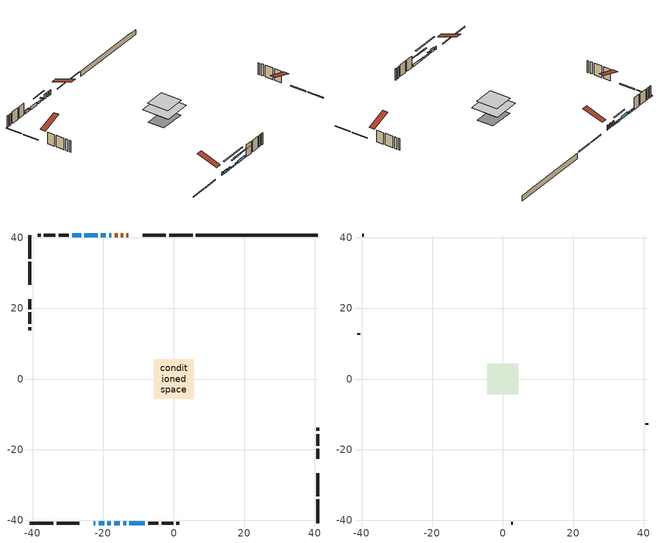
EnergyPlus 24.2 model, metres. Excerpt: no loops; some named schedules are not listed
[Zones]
conditioned space
 floor outside (Floor1 construction): -2.59,-2.59 -2.59,2.59 2.59,2.59 2.59,-2.59 z0.91
 floor adiabatic (AdiabaticFloorConstruction): -5.63,-5.63 -5.63,5.63 5.63,5.63 5.63,-5.63 z3.35
 floor foundation (Slab1 construction): -5.23,-3.4 -5.23,3.4 5.23,3.4 5.23,-3.4 z-1.34
 wall outside (RimJoist1 construction): 5.34,40.81 -1.33,40.81 / -40.81,-40.81 -34.14,-40.81 / -40.81,40.81 -40.81,34.14 / 40.81,-40.81 40.81,-34.14 z0.91:1.21
 wall outside (RimJoist2 construction): -2.26,40.81 -8.74,40.81 / -33.21,-40.81 -26.74,-40.81 / -40.81,33.21 -40.81,26.74 / 40.81,-33.21 40.81,-26.74 z0.91:1.21
 wall outside (AdiabaticWallConstruction 1): -12.83,40.81 -13.45,40.81 / -14.37,40.81 -14.98,40.81 / -15.9,40.81 -16.76,40.81 z0.91:2.94
 wall outside (AdiabaticWallConstruction): -22.65,-40.81 -22.24,-40.81 / -21.61,40.81 -25.35,40.81 z0.91:2.13; -21.32,-40.81 -19.71,-40.81 z0.91:1.88; -18.79,-40.81 -17.84,-40.81 / -26.28,40.81 -28.82,40.81 z0.91:1.67; -16.92,-40.81 -15.29,-40.81 z0.91:1.42; -17.69,40.81 -18.3,40.81 z0.91:1.77; -19.23,40.81 -20.68,40.81 / -14.36,-40.81 -13.52,-40.81 z0.91:1.75; -12.59,-40.81 -8.17,-40.81 z0.91:1.93
 wall outside (Wall1 construction): -29.75,40.81 -32.61,40.81 / -7.25,-40.81 -4.39,-40.81 / -40.81,22.65 -40.81,19.79 / 40.81,-22.65 40.81,-19.79 z0.91:5.79
 wall outside (Wall2 construction): -33.54,40.81 -36.8,40.81 / -3.46,-40.81 -0.2,-40.81 / -40.81,18.86 -40.81,15.6 / 40.81,-18.86 40.81,-15.6 z0.91:5.79
 wall outside (Wall3 construction): -37.73,40.81 -38.53,40.81 / 0.73,-40.81 1.53,-40.81 / -40.81,14.67 -40.81,13.87 / 40.81,-14.67 40.81,-13.87 z0.91:5.79
 wall foundation (FoundationWall1 construction): 6.26,40.81,-1.34 6.26,40.81,0.91 37.35,40.81,0.91 37.35,40.81,0.67 40.81,40.81,0.67 40.81,40.81,-1.34
 window (WindowConstruction 7): -22.65,-40.81 -22.24,-40.81 z0.91:2.13
 window (WindowConstruction 5): -21.31,-40.81 -19.71,-40.81 z0.91:1.88
 window (WindowConstruction 6): -18.79,-40.81 -17.85,-40.81 z0.91:1.67
 window (WindowConstruction 9): -16.92,-40.81 -15.29,-40.81 z0.91:1.42
 window (WindowConstruction 8): -17.69,40.81 -18.3,40.81 z0.91:1.77
 window (WindowConstruction): -19.23,40.81 -20.68,40.81 z0.91:1.75
 window (WindowConstruction 1): -21.61,40.81 -25.35,40.81 z0.91:2.13
 window (WindowConstruction 2): -14.36,-40.81 -13.52,-40.81 z0.91:1.75
 window (WindowConstruction 3): -12.59,-40.81 -8.17,-40.81 z0.91:1.92
 window (WindowConstruction 4): -26.28,40.81 -28.82,40.81 z0.91:1.67
 door (Door): -12.83,40.81 -13.45,40.81 z0.91:2.94
 door (Door 1): -14.37,40.81 -14.97,40.81 z0.91:2.94
 door (Door 2): -15.9,40.81 -16.76,40.81 z0.91:2.94
 ceiling adiabatic (AdiabaticFloorConstruction): 5.63,-5.63 5.63,5.63 -5.63,5.63 -5.63,-5.63 z3.35
attic - vented
 floor to conditioned space (Floor2 construction Reversed): -4.35,-4.35 -4.35,4.35 4.35,4.35 4.35,-4.35 z5.79
 wall outside (Wall4 construction): -39.45,40.81 -39.88,40.81 / 2.46,-40.81 2.88,-40.81 / -40.81,12.94 -40.81,12.52 / 40.81,-12.94 40.81,-12.52 z0.91:5.79
 roof outside (Roof1 construction): -11.9,40.81,5.79 -11.9,32.34,8.61 -9.67,32.34,8.61 -9.67,40.81,5.79; -23.57,-40.81,5.79 -23.57,-32.34,8.61 -25.81,-32.34,8.61 -25.81,-40.81,5.79; -40.81,23.57,5.79 -32.34,23.57,8.61 -32.34,25.81,8.61 -40.81,25.81,5.79; 40.81,-23.57,5.79 32.34,-23.57,8.61 32.34,-25.81,8.61 40.81,-25.81,5.79
shading: -19.51,-40.81 -21.52,-40.81 -21.52,-41.22 -19.51,-41.22 z2.08; -17.65,-40.81 -18.99,-40.81 -18.99,-41.22 -17.65,-41.22 z1.87; -10.28,-40.81 -21.93,-40.81 -21.93,-41.22 -10.28,-41.22 z6.43; -18.38,40.81 -17.61,40.81 -17.61,41.72 -18.38,41.72 z1.85; -23.23,40.81 -16.68,40.81 -16.68,41.22 -23.23,41.22 z4.3; -10.97,-40.81 -16.91,-40.81 -16.91,-41.22 -10.97,-41.22 z4.3; -5.62,-40.81 -15.14,-40.81 -15.14,-41.22 -5.62,-41.22 z4.48; -29.02,40.81 -26.08,40.81 -26.08,41.22 -29.02,41.22 z1.87
[Building]
Building 1: Terrain=Suburbs
[Site:Location]
Erieau AUT_ON: Latitude {deg}=42.25; Longitude {deg}=-81.9; Time Zone {hr}=-5; Elevation {m}=178; Keep Site Location Information=Yes
[Site:GroundTemperature:Shallow]
5.2292, 3.30147, 3.1471, 4.0619, 7.73432, 11.3896, 14.5586, 16.5661, 16.7366, 15.1039, 12.0157, 8.47254
[Site:WaterMainsTemperature]
Calculation Method=Schedule; Temperature Schedule=mains temperature schedule
[Material] Roughness=Rough; Thermal Absorptance=0.9
Name | Thickness {m} | Conductivity {W/m-K} | Density {kg/m3} | Specific Heat {J/kg-K} | Solar Absorptance | Visible Absorptance
asphalt or fiberglass shingles | 0.00635 | 0.162714 | 1121.4 | 1465.45 | 0.4 | 0.4
ceiling loosefill ins | 0.0846667 | 0.0480833 | 16.02 | 1046.75 | 0.7 | 0.7
ceiling stud and cavity | 0.1397 | 0.672331 | 65.682 | 1177.47 | 0.7 | 0.7
concrete 4.0 in. | 0.1016 | 1.803125 | 2242.8 | 837.4 | 0.7 | 0.7
concrete 8.0 in. | 0.2032 | 1.803125 | 2242.8 | 837.4 | 0.7 | 0.7
door material | 0.04445 | 0.053851 | 512.64 | 1214.23 | 0.7 | 0.7
door material 1 | 0.04445 | 0.188738 | 512.64 | 1214.23 | 0.7 | 0.7
floor covering | 0.0127 | 0.0433444 | 54.468 | 1339.84 | 0.6 | 0.6
floor rigid ins; wall rigid ins | 0.512978 | 0.029427 | 32.04 | 1214.23 | 0.7 | 0.7
floor stud and cavity | 0.1397 | 0.081023 | 92.3553 | 1139.71 | 0.7 | 0.7
floor stud and cavity 1 | 0.1397 | 1.75129 | 37.0049 | 1207.88 | 0.7 | 0.7
furniture material conditioned space 1 | 0.1524 | 0.115458 | 640.8 | 1214.23 | 0.6 | 0.6
gypsum board | 0.0127 | 0.160291 | 801 | 837.4 | 0.6 | 0.6
osb sheathing 0.5 in. | 0.0127 | 0.115458 | 512.64 | 1214.23 | 0.7 | 0.7
osb sheathing 0.75 in. | 0.01905 | 0.115458 | 512.64 | 1214.23 | 0.7 | 0.7
osb sheathing 2.0 in. | 0.0508 | 0.115458 | 512.64 | 1214.23 | 0.7 | 0.7
rim joist stud and cavity | 0.0508 | 0.0451784 | 125.044 | 1163.47 | 0.6 | 0.6
rim joist stud and cavity 1 | 0.0508 | 0.107068 | 50.32683 | 1063.81 | 0.6 | 0.6
wall stud and cavity | 0.1397 | 0.0824723 | 139.0536 | 1170.24 | 0.7 | 0.7
wall stud and cavity 1 | 0.1397 | 0.0945631 | 139.0536 | 1170.24 | 0.7 | 0.7
wall stud and cavity 2 | 0.1397 | 0.123388 | 139.0536 | 1170.24 | 0.7 | 0.7
wall stud and cavity 3 | 0.0889 | 6.9971 | 50.32683 | 1063.81 | 0.6 | 0.6
wall stud and cavity 4 | 0.0889 | 0.380278 | 52.3479 | 1209.89 | 0.7 | 0.7
wall stud and cavity 5 | 0.0889 | 0.391764 | 83.0341 | 1211.67 | 0.7 | 0.7
wood siding | 0.0254 | 0.102417 | 544.68 | 1172.36 | 0.4 | 0.4
wood siding 1 | 0.00254 | 0.102417 | 544.68 | 1172.36 | 0.4 | 0.4
wood siding 2; wood siding 3; wood siding 4 | 0.0254 | 0.102417 | 544.68 | 1172.36 | 0.7 | 0.7
[WindowMaterial:SimpleGlazingSystem]
Name | U-Factor {W/m2-K} | Solar Heat Gain Coefficient
WindowMaterial | 3.79347 | 0.69
WindowMaterial 1 | 3.296079 | 0.7
WindowMaterial 2 | 4.037058 | 0.67
WindowMaterial 3 | 3.568623 | 0.7
WindowMaterial 4 | 3.90022 | 0.68
WindowMaterial 5 | 3.68162 | 0.7
WindowMaterial 6 | 2.95994 | 0.63
WindowMaterial 7 | 5.31574 | 0.68
WindowMaterial 8 | 5.34981 | 0.68
WindowMaterial 9 | 6.816439 | 0.72
[Construction]
AdiabaticFloorConstruction: floor stud and cavity 1, floor rigid ins, osb sheathing 0.75 in., floor covering
AdiabaticWallConstruction: wood siding 3, wall rigid ins, wall stud and cavity 4, gypsum board
AdiabaticWallConstruction 1: wood siding 4, wall rigid ins, wall stud and cavity 4, gypsum board
Door; Door 2: door material
Door 1: door material 1
Floor1 construction: floor stud and cavity, osb sheathing 0.75 in., floor covering
Floor2 construction Reversed: gypsum board, ceiling stud and cavity, ceiling loosefill ins
FoundationWall1 construction: concrete 8.0 in.
furniture construction conditioned space 1: furniture material conditioned space 1
PartitionWallConstruction: gypsum board, wall stud and cavity 5, gypsum board
RimJoist1 construction: wood siding 2, osb sheathing 2.0 in., rim joist stud and cavity
RimJoist2 construction: wood siding 2, rim joist stud and cavity 1
Roof1 construction: asphalt or fiberglass shingles
Slab1 construction: concrete 4.0 in.
Wall1 construction: wood siding, osb sheathing 0.5 in., wall stud and cavity, gypsum board
Wall2 construction: wood siding, osb sheathing 0.5 in., wall stud and cavity 1, gypsum board
Wall3 construction: wood siding, osb sheathing 0.5 in., wall stud and cavity 2, gypsum board
Wall4 construction: wood siding 1, wall stud and cavity 3
WindowConstruction: WindowMaterial
WindowConstruction 1: WindowMaterial 1
WindowConstruction 2: WindowMaterial 2
WindowConstruction 3: WindowMaterial 3
WindowConstruction 4: WindowMaterial 4
WindowConstruction 5: WindowMaterial 5
WindowConstruction 6: WindowMaterial 6
WindowConstruction 7: WindowMaterial 7
WindowConstruction 8: WindowMaterial 8
WindowConstruction 9: WindowMaterial 9
[Zone] Multiplier=1; Part of Total Floor Area=Yes
Name | Volume {m3}
attic - vented | 34.7062
conditioned space | 500.4
[Space]
Name | Zone | Volume {m3}
attic - vented 1 | attic - vented | 34.7062
conditioned space 1 | conditioned space | 500.4
[ZoneInfiltration:EffectiveLeakageArea]
infil attic - vented 1: Zone or Space=attic - vented 1; Schedule=Always On Discrete; Effective Air Leakage Area {cm2}=3633.12; Stack Coefficient=0.000535542; Wind Coefficient=1.56357e-05
[ZoneMixing]
whole house fan mix: Zone or Space=attic - vented; Schedule=Always On Continuous; Design Flow Rate Calculation Method=Flow/Zone; Design Flow Rate {m3/s}=0; Source Zone or Space=conditioned space
[SurfaceProperty:ExposedFoundationPerimeter]
Slab1: Exposed Perimeter Calculation Method=TotalExposedPerimeter; Total Exposed Perimeter {m}=34.545
[InternalMass] Zone or ZoneList=conditioned space; Space or SpaceList=conditioned space 1
Name | Construction | Surface Area {m2}
furniture mass conditioned space 1 | furniture construction conditioned space 1 | 89.9198
partition wall mass | PartitionWallConstruction | 224.799
[Lights]
interior lighting: Zone or ZoneList or Space or SpaceList=conditioned space 1; Schedule=interior lighting schedule; Design Level Calculation Method=LightingLevel; Lighting Level {W}=343.2; Return Air Fraction=0; Fraction Radiant=0.6; Fraction Visible=0.2; Fraction Replaceable=1
[People]
occupants: Zone or ZoneList or Space or SpaceList=conditioned space 1; Number of People Schedule=occupants schedule; Number of People Calculation Method=People; Number of People=3; Fraction Radiant=0.314171; Sensible Heat Fraction=0.56303; Activity Level Schedule=occupants activity schedule; Carbon Dioxide Generation Rate {m3/s-W}=0; Enable ASHRAE 55 Comfort Warnings=No; Mean Radiant Temperature Calculation Type=EnclosureAveraged
[ElectricEquipment] Zone or ZoneList or Space or SpaceList=conditioned space 1; Design Level Calculation Method=EquipmentLevel
Name | Schedule | Design Level {W} | Fraction Latent | Fraction Radiant | Fraction Lost
clothes dryer | clothes dryer schedule | 140.772 | 0.015 | 0.081 | 0.85
clothes washer | clothes washer schedule | 32.1985 | 0.03 | 0.162 | 0.7
cooking range | cooking range schedule | 215.147 | 0.08 | 0.432 | 0.2
dishwasher | dishwasher schedule | 66.8632 | 0.3 | 0.18 | 0.4
fridge | fridge schedule | 72.9452 | 0 | 0.6 | 0
mech vent bath fan 0 | mech vent bath fan 0 schedule | 43 | 0 | 0 | 1
mech vent bath fan 1 | mech vent bath fan 1 schedule | 43 | 0 | 0 | 1
mech vent house fan | mech vent house fan schedule | 0 | 0 | 0 | 1
mech vent house fan cfis | mech vent house fan cfis schedule | 0 | 0 | 0 | 0
mech vent range fan 0 | mech vent range fan 0 schedule | 43 | 0 | 0 | 1
misc plug loads | misc plug loads schedule | 494.7 | 0.045 | 0.513 | 0.1
whole house fan | Always On Discrete | 0 | 0 | 0 | 1
[OtherEquipment] Zone or ZoneList or Space or SpaceList=conditioned space 1; Design Level Calculation Method=EquipmentLevel
Name | Fuel Type | Schedule | Design Level {W} | Fraction Latent | Fraction Radiant | Fraction Lost
clothes dryer 1 | Electricity | clothes dryer schedule | 0 | 0.015 | 0.081 | 0.85
cooking range 1 | Electricity | cooking range schedule | 0 | 0.08 | 0.432 | 0.2
general water use latent | None | general water use schedule | 62.594 | 1 | 0 | 0
general water use sensible | None | general water use schedule | -61.6891 | 0 | 0.6 | 0
mech vent house fan latent load | None | Always On Discrete | 0 | 1 | 0 | 0
mech vent house fan sensible load | None | Always On Discrete | 0 | 0 | 0 | 0
water heater energy adjustment1 | NaturalGas | Always On Discrete | 0.01 | 0 | 0 | 1
[ZoneInfiltration:DesignFlowRate] Zone or ZoneList or Space or SpaceList=conditioned space 1; Schedule=Always On Discrete; Design Flow Rate Calculation Method=Flow/Zone; Design Flow Rate {m3/s}=0
infil flow; natural vent flow; whole house fan flow
[Foundation:Kiva]
Foundation Kiva 1: Initial Indoor Air Temperature {C}=18; Wall Height Above Grade {m}=0.910011; Wall Depth Below Slab {m}=0.2032
[Foundation:Kiva:Settings]
Soil Conductivity {W/m-K}=0.849921; Soil Density {kg/m3}=1842.3; Soil Specific Heat {J/kg-K}=418.7; Ground Solar Absorptivity=0.9; Ground Thermal Absorptivity=0.9; Ground Surface Roughness {m}=0.03; Far-Field Width {m}=40; Deep-Ground Boundary Condition=ZeroFlux; Deep-Ground Depth {m}=40; Minimum Cell Dimension {m}=0.2; Maximum Cell Growth Coefficient=3; Simulation Timestep=Timestep
[Exterior:Lights]
exterior lighting: Schedule=exterior lighting schedule; Design Level {W}=75.6
[Schedule:Constant]
Name | Hourly Value
Always On Continuous; mech vent house fan schedule; mech vent house fan cfis schedule; Always On Discrete | 1
occupants activity schedule | 117.228
fridge schedule | 0
[Schedule:Week:Daily]
interior lighting schedule Week Rule - Jan1-Jan27: interior lighting schedule day, interior lighting schedule day, interior lighting schedule day, interior lighting schedule day, interior lighting schedule day, interior lighting schedule day, interior lighting schedule day, interior lighting schedule default day, interior lighting schedule default day, interior lighting schedule default day, interior lighting schedule default day, interior lighting schedule default day
interior lighting schedule Week Rule - Jan28-Feb3: interior lighting schedule day, interior lighting schedule day, interior lighting schedule day, interior lighting schedule day, interior lighting schedule day 1, interior lighting schedule day 1, interior lighting schedule day 1, interior lighting schedule default day, interior lighting schedule default day, interior lighting schedule default day, interior lighting schedule default day, interior lighting schedule default day
interior lighting schedule Week Rule - Feb4-Feb24: interior lighting schedule day 1, interior lighting schedule day 1, interior lighting schedule day 1, interior lighting schedule day 1, interior lighting schedule day 1, interior lighting schedule day 1, interior lighting schedule day 1, interior lighting schedule default day, interior lighting schedule default day, interior lighting schedule default day, interior lighting schedule default day, interior lighting schedule default day
interior lighting schedule Week Rule - Feb25-Mar3: interior lighting schedule day 1, interior lighting schedule day 1, interior lighting schedule day 1, interior lighting schedule day 1, interior lighting schedule day 2, interior lighting schedule day 2, interior lighting schedule day 2, interior lighting schedule default day, interior lighting schedule default day, interior lighting schedule default day, interior lighting schedule default day, interior lighting schedule default day
interior lighting schedule Week Rule - Mar4-Mar31: interior lighting schedule day 2, interior lighting schedule day 2, interior lighting schedule day 2, interior lighting schedule day 2, interior lighting schedule day 2, interior lighting schedule day 2, interior lighting schedule day 2, interior lighting schedule default day, interior lighting schedule default day, interior lighting schedule default day, interior lighting schedule default day, interior lighting schedule default day
interior lighting schedule Week Rule - Apr1-Apr28: interior lighting schedule day 3, interior lighting schedule day 3, interior lighting schedule day 3, interior lighting schedule day 3, interior lighting schedule day 3, interior lighting schedule day 3, interior lighting schedule day 3, interior lighting schedule default day, interior lighting schedule default day, interior lighting schedule default day, interior lighting schedule default day, interior lighting schedule default day
interior lighting schedule Week Rule - Apr29-May5: interior lighting schedule day 3, interior lighting schedule day 3, interior lighting schedule day 4, interior lighting schedule day 4, interior lighting schedule day 4, interior lighting schedule day 4, interior lighting schedule day 4, interior lighting schedule default day, interior lighting schedule default day, interior lighting schedule default day, interior lighting schedule default day, interior lighting schedule default day
interior lighting schedule Week Rule - May6-May26: interior lighting schedule day 4, interior lighting schedule day 4, interior lighting schedule day 4, interior lighting schedule day 4, interior lighting schedule day 4, interior lighting schedule day 4, interior lighting schedule day 4, interior lighting schedule default day, interior lighting schedule default day, interior lighting schedule default day, interior lighting schedule default day, interior lighting schedule default day
interior lighting schedule Week Rule - May27-Jun2: interior lighting schedule day 4, interior lighting schedule day 4, interior lighting schedule day 4, interior lighting schedule day 4, interior lighting schedule day 4, interior lighting schedule day 5, interior lighting schedule day 5, interior lighting schedule default day, interior lighting schedule default day, interior lighting schedule default day, interior lighting schedule default day, interior lighting schedule default day
interior lighting schedule Week Rule - Jun3-Jun30: interior lighting schedule day 5, interior lighting schedule day 5, interior lighting schedule day 5, interior lighting schedule day 5, interior lighting schedule day 5, interior lighting schedule day 5, interior lighting schedule day 5, interior lighting schedule default day, interior lighting schedule default day, interior lighting schedule default day, interior lighting schedule default day, interior lighting schedule default day
interior lighting schedule Week Rule - Jul1-Jul28: interior lighting schedule day 6, interior lighting schedule day 6, interior lighting schedule day 6, interior lighting schedule day 6, interior lighting schedule day 6, interior lighting schedule day 6, interior lighting schedule day 6, interior lighting schedule default day, interior lighting schedule default day, interior lighting schedule default day, interior lighting schedule default day, interior lighting schedule default day
interior lighting schedule Week Rule - Jul29-Aug4: interior lighting schedule day 6, interior lighting schedule day 6, interior lighting schedule day 6, interior lighting schedule day 7, interior lighting schedule day 7, interior lighting schedule day 7, interior lighting schedule day 7, interior lighting schedule default day, interior lighting schedule default day, interior lighting schedule default day, interior lighting schedule default day, interior lighting schedule default day
interior lighting schedule Week Rule - Aug5-Aug25: interior lighting schedule day 7, interior lighting schedule day 7, interior lighting schedule day 7, interior lighting schedule day 7, interior lighting schedule day 7, interior lighting schedule day 7, interior lighting schedule day 7, interior lighting schedule default day, interior lighting schedule default day, interior lighting schedule default day, interior lighting schedule default day, interior lighting schedule default day
interior lighting schedule Week Rule - Aug26-Sep1: interior lighting schedule day 7, interior lighting schedule day 7, interior lighting schedule day 7, interior lighting schedule day 7, interior lighting schedule day 7, interior lighting schedule day 7, interior lighting schedule day 8, interior lighting schedule default day, interior lighting schedule default day, interior lighting schedule default day, interior lighting schedule default day, interior lighting schedule default day
interior lighting schedule Week Rule - Sep2-Sep29: interior lighting schedule day 8, interior lighting schedule day 8, interior lighting schedule day 8, interior lighting schedule day 8, interior lighting schedule day 8, interior lighting schedule day 8, interior lighting schedule day 8, interior lighting schedule default day, interior lighting schedule default day, interior lighting schedule default day, interior lighting schedule default day, interior lighting schedule default day
interior lighting schedule Week Rule - Sep30-Oct6: interior lighting schedule day 8, interior lighting schedule day 9, interior lighting schedule day 9, interior lighting schedule day 9, interior lighting schedule day 9, interior lighting schedule day 9, interior lighting schedule day 9, interior lighting schedule default day, interior lighting schedule default day, interior lighting schedule default day, interior lighting schedule default day, interior lighting schedule default day
interior lighting schedule Week Rule - Oct7-Oct27: interior lighting schedule day 9, interior lighting schedule day 9, interior lighting schedule day 9, interior lighting schedule day 9, interior lighting schedule day 9, interior lighting schedule day 9, interior lighting schedule day 9, interior lighting schedule default day, interior lighting schedule default day, interior lighting schedule default day, interior lighting schedule default day, interior lighting schedule default day
interior lighting schedule Week Rule - Oct28-Nov3: interior lighting schedule day 9, interior lighting schedule day 9, interior lighting schedule day 9, interior lighting schedule day 9, interior lighting schedule day 10, interior lighting schedule day 10, interior lighting schedule day 10, interior lighting schedule default day, interior lighting schedule default day, interior lighting schedule default day, interior lighting schedule default day, interior lighting schedule default day
interior lighting schedule Week Rule - Nov4-Nov24: interior lighting schedule day 10, interior lighting schedule day 10, interior lighting schedule day 10, interior lighting schedule day 10, interior lighting schedule day 10, interior lighting schedule day 10, interior lighting schedule day 10, interior lighting schedule default day, interior lighting schedule default day, interior lighting schedule default day, interior lighting schedule default day, interior lighting schedule default day
interior lighting schedule Week Rule - Nov25-Dec1: interior lighting schedule day 10, interior lighting schedule day 10, interior lighting schedule day 10, interior lighting schedule day 10, interior lighting schedule day 10, interior lighting schedule day 10, interior lighting schedule day 11, interior lighting schedule default day, interior lighting schedule default day, interior lighting schedule default day, interior lighting schedule default day, interior lighting schedule default day
interior lighting schedule Week Rule - Dec2-Dec31: interior lighting schedule day 11, interior lighting schedule day 11, interior lighting schedule day 11, interior lighting schedule day 11, interior lighting schedule day 11, interior lighting schedule day 11, interior lighting schedule day 11, interior lighting schedule default day, interior lighting schedule default day, interior lighting schedule default day, interior lighting schedule default day, interior lighting schedule default day
occupants schedule Week Rule - Jan1-Dec31: occupants schedule day, occupants schedule day, occupants schedule day, occupants schedule day, occupants schedule day, occupants schedule day, occupants schedule day, occupants schedule default day, occupants schedule default day, occupants schedule default day, occupants schedule default day, occupants schedule default day
clothes dryer schedule Week Rule - Jan1-Dec31: clothes dryer schedule day, clothes dryer schedule day, clothes dryer schedule day, clothes dryer schedule day, clothes dryer schedule day, clothes dryer schedule day, clothes dryer schedule day, clothes dryer schedule default day, clothes dryer schedule default day, clothes dryer schedule default day, clothes dryer schedule default day, clothes dryer schedule default day
clothes washer schedule Week Rule - Jan1-Dec31: clothes washer schedule day, clothes washer schedule day, clothes washer schedule day, clothes washer schedule day, clothes washer schedule day, clothes washer schedule day, clothes washer schedule day, clothes washer schedule default day, clothes washer schedule default day, clothes washer schedule default day, clothes washer schedule default day, clothes washer schedule default day
cooking range schedule Week Rule - Jan1-Dec31: cooking range schedule day, cooking range schedule day, cooking range schedule day, cooking range schedule day, cooking range schedule day, cooking range schedule day, cooking range schedule day, cooking range schedule default day, cooking range schedule default day, cooking range schedule default day, cooking range schedule default day, cooking range schedule default day
dishwasher schedule Week Rule - Jan1-Dec31: dishwasher schedule day, dishwasher schedule day, dishwasher schedule day, dishwasher schedule day, dishwasher schedule day, dishwasher schedule day, dishwasher schedule day, dishwasher schedule default day, dishwasher schedule default day, dishwasher schedule default day, dishwasher schedule default day, dishwasher schedule default day
mech vent bath fan 0 schedule Week Rule - Jan1-Dec31: mech vent bath fan 0 schedule day, mech vent bath fan 0 schedule day, mech vent bath fan 0 schedule day, mech vent bath fan 0 schedule day, mech vent bath fan 0 schedule day, mech vent bath fan 0 schedule day, mech vent bath fan 0 schedule day, mech vent bath fan 0 schedule default day, mech vent bath fan 0 schedule default day, mech vent bath fan 0 schedule default day, mech vent bath fan 0 schedule default day, mech vent bath fan 0 schedule default day
mech vent bath fan 1 schedule Week Rule - Jan1-Dec31: mech vent bath fan 1 schedule day, mech vent bath fan 1 schedule day, mech vent bath fan 1 schedule day, mech vent bath fan 1 schedule day, mech vent bath fan 1 schedule day, mech vent bath fan 1 schedule day, mech vent bath fan 1 schedule day, mech vent bath fan 1 schedule default day, mech vent bath fan 1 schedule default day, mech vent bath fan 1 schedule default day, mech vent bath fan 1 schedule default day, mech vent bath fan 1 schedule default day
mech vent range fan 0 schedule Week Rule - Jan1-Dec31: mech vent range fan 0 schedule day, mech vent range fan 0 schedule day, mech vent range fan 0 schedule day, mech vent range fan 0 schedule day, mech vent range fan 0 schedule day, mech vent range fan 0 schedule day, mech vent range fan 0 schedule day, mech vent range fan 0 schedule default day, mech vent range fan 0 schedule default day, mech vent range fan 0 schedule default day, mech vent range fan 0 schedule default day, mech vent range fan 0 schedule default day
misc plug loads schedule Week Rule - Jan1-Dec31: misc plug loads schedule day, misc plug loads schedule day, misc plug loads schedule day, misc plug loads schedule day, misc plug loads schedule day, misc plug loads schedule day, misc plug loads schedule day, misc plug loads schedule default day, misc plug loads schedule default day, misc plug loads schedule default day, misc plug loads schedule default day, misc plug loads schedule default day
general water use schedule Week Rule - Jan1-Dec31: general water use schedule day, general water use schedule day, general water use schedule day, general water use schedule day, general water use schedule day, general water use schedule day, general water use schedule day, general water use schedule default day, general water use schedule default day, general water use schedule default day, general water use schedule default day, general water use schedule default day
exterior lighting schedule Week Rule - Jan1-Jan27: exterior lighting schedule day, exterior lighting schedule day, exterior lighting schedule day, exterior lighting schedule day, exterior lighting schedule day, exterior lighting schedule day, exterior lighting schedule day, exterior lighting schedule default day, exterior lighting schedule default day, exterior lighting schedule default day, exterior lighting schedule default day, exterior lighting schedule default day
exterior lighting schedule Week Rule - Jan28-Feb3: exterior lighting schedule day, exterior lighting schedule day, exterior lighting schedule day, exterior lighting schedule day, exterior lighting schedule day 1, exterior lighting schedule day 1, exterior lighting schedule day 1, exterior lighting schedule default day, exterior lighting schedule default day, exterior lighting schedule default day, exterior lighting schedule default day, exterior lighting schedule default day
exterior lighting schedule Week Rule - Feb4-Feb24: exterior lighting schedule day 1, exterior lighting schedule day 1, exterior lighting schedule day 1, exterior lighting schedule day 1, exterior lighting schedule day 1, exterior lighting schedule day 1, exterior lighting schedule day 1, exterior lighting schedule default day, exterior lighting schedule default day, exterior lighting schedule default day, exterior lighting schedule default day, exterior lighting schedule default day
exterior lighting schedule Week Rule - Feb25-Mar3: exterior lighting schedule day 1, exterior lighting schedule day 1, exterior lighting schedule day 1, exterior lighting schedule day 1, exterior lighting schedule day 2, exterior lighting schedule day 2, exterior lighting schedule day 2, exterior lighting schedule default day, exterior lighting schedule default day, exterior lighting schedule default day, exterior lighting schedule default day, exterior lighting schedule default day
exterior lighting schedule Week Rule - Mar4-Mar31: exterior lighting schedule day 2, exterior lighting schedule day 2, exterior lighting schedule day 2, exterior lighting schedule day 2, exterior lighting schedule day 2, exterior lighting schedule day 2, exterior lighting schedule day 2, exterior lighting schedule default day, exterior lighting schedule default day, exterior lighting schedule default day, exterior lighting schedule default day, exterior lighting schedule default day
exterior lighting schedule Week Rule - Apr1-Apr28: exterior lighting schedule day 3, exterior lighting schedule day 3, exterior lighting schedule day 3, exterior lighting schedule day 3, exterior lighting schedule day 3, exterior lighting schedule day 3, exterior lighting schedule day 3, exterior lighting schedule default day, exterior lighting schedule default day, exterior lighting schedule default day, exterior lighting schedule default day, exterior lighting schedule default day
exterior lighting schedule Week Rule - Apr29-May5: exterior lighting schedule day 3, exterior lighting schedule day 3, exterior lighting schedule day 4, exterior lighting schedule day 4, exterior lighting schedule day 4, exterior lighting schedule day 4, exterior lighting schedule day 4, exterior lighting schedule default day, exterior lighting schedule default day, exterior lighting schedule default day, exterior lighting schedule default day, exterior lighting schedule default day
exterior lighting schedule Week Rule - May6-May26: exterior lighting schedule day 4, exterior lighting schedule day 4, exterior lighting schedule day 4, exterior lighting schedule day 4, exterior lighting schedule day 4, exterior lighting schedule day 4, exterior lighting schedule day 4, exterior lighting schedule default day, exterior lighting schedule default day, exterior lighting schedule default day, exterior lighting schedule default day, exterior lighting schedule default day
exterior lighting schedule Week Rule - May27-Jun2: exterior lighting schedule day 4, exterior lighting schedule day 4, exterior lighting schedule day 4, exterior lighting schedule day 4, exterior lighting schedule day 4, exterior lighting schedule day 5, exterior lighting schedule day 5, exterior lighting schedule default day, exterior lighting schedule default day, exterior lighting schedule default day, exterior lighting schedule default day, exterior lighting schedule default day
exterior lighting schedule Week Rule - Jun3-Jun30: exterior lighting schedule day 5, exterior lighting schedule day 5, exterior lighting schedule day 5, exterior lighting schedule day 5, exterior lighting schedule day 5, exterior lighting schedule day 5, exterior lighting schedule day 5, exterior lighting schedule default day, exterior lighting schedule default day, exterior lighting schedule default day, exterior lighting schedule default day, exterior lighting schedule default day
exterior lighting schedule Week Rule - Jul1-Jul28: exterior lighting schedule day 6, exterior lighting schedule day 6, exterior lighting schedule day 6, exterior lighting schedule day 6, exterior lighting schedule day 6, exterior lighting schedule day 6, exterior lighting schedule day 6, exterior lighting schedule default day, exterior lighting schedule default day, exterior lighting schedule default day, exterior lighting schedule default day, exterior lighting schedule default day
exterior lighting schedule Week Rule - Jul29-Aug4: exterior lighting schedule day 6, exterior lighting schedule day 6, exterior lighting schedule day 6, exterior lighting schedule day 7, exterior lighting schedule day 7, exterior lighting schedule day 7, exterior lighting schedule day 7, exterior lighting schedule default day, exterior lighting schedule default day, exterior lighting schedule default day, exterior lighting schedule default day, exterior lighting schedule default day
exterior lighting schedule Week Rule - Aug5-Aug25: exterior lighting schedule day 7, exterior lighting schedule day 7, exterior lighting schedule day 7, exterior lighting schedule day 7, exterior lighting schedule day 7, exterior lighting schedule day 7, exterior lighting schedule day 7, exterior lighting schedule default day, exterior lighting schedule default day, exterior lighting schedule default day, exterior lighting schedule default day, exterior lighting schedule default day
exterior lighting schedule Week Rule - Aug26-Sep1: exterior lighting schedule day 7, exterior lighting schedule day 7, exterior lighting schedule day 7, exterior lighting schedule day 7, exterior lighting schedule day 7, exterior lighting schedule day 7, exterior lighting schedule day 8, exterior lighting schedule default day, exterior lighting schedule default day, exterior lighting schedule default day, exterior lighting schedule default day, exterior lighting schedule default day
exterior lighting schedule Week Rule - Sep2-Sep29: exterior lighting schedule day 8, exterior lighting schedule day 8, exterior lighting schedule day 8, exterior lighting schedule day 8, exterior lighting schedule day 8, exterior lighting schedule day 8, exterior lighting schedule day 8, exterior lighting schedule default day, exterior lighting schedule default day, exterior lighting schedule default day, exterior lighting schedule default day, exterior lighting schedule default day
exterior lighting schedule Week Rule - Sep30-Oct6: exterior lighting schedule day 8, exterior lighting schedule day 9, exterior lighting schedule day 9, exterior lighting schedule day 9, exterior lighting schedule day 9, exterior lighting schedule day 9, exterior lighting schedule day 9, exterior lighting schedule default day, exterior lighting schedule default day, exterior lighting schedule default day, exterior lighting schedule default day, exterior lighting schedule default day
[Schedule:Year]
interior lighting schedule: interior lighting schedule Week Rule - Jan1-Jan27, 1, 1, 1, 27, interior lighting schedule Week Rule - Jan28-Feb3, 1, 28, 2, 3, interior lighting schedule Week Rule - Feb4-Feb24, 2, 4, 2, 24, interior lighting schedule Week Rule - Feb25-Mar3, 2, 25, 3, 3, interior lighting schedule Week Rule - Mar4-Mar31, 3, 4, 3, 31, interior lighting schedule Week Rule - Apr1-Apr28, 4, 1, 4, 28, interior lighting schedule Week Rule - Apr29-May5, 4, 29, 5, 5, interior lighting schedule Week Rule - May6-May26, 5, 6, 5, 26, interior lighting schedule Week Rule - May27-Jun2, 5, 27, 6, 2, interior lighting schedule Week Rule - Jun3-Jun30, 6, 3, 6, 30, interior lighting schedule Week Rule - Jul1-Jul28, 7, 1, 7, 28, interior lighting schedule Week Rule - Jul29-Aug4, 7, 29, 8, 4, interior lighting schedule Week Rule - Aug5-Aug25, 8, 5, 8, 25, interior lighting schedule Week Rule - Aug26-Sep1, 8, 26, 9, 1, interior lighting schedule Week Rule - Sep2-Sep29, 9, 2, 9, 29, interior lighting schedule Week Rule - Sep30-Oct6, 9, 30, 10, 6, interior lighting schedule Week Rule - Oct7-Oct27, 10, 7, 10, 27, interior lighting schedule Week Rule - Oct28-Nov3, 10, 28, 11, 3, interior lighting schedule Week Rule - Nov4-Nov24, 11, 4, 11, 24, interior lighting schedule Week Rule - Nov25-Dec1, 11, 25, 12, 1, interior lighting schedule Week Rule - Dec2-Dec31, 12, 2, 12, 31
occupants schedule: occupants schedule Week Rule - Jan1-Dec31, 1, 1, 12, 31
clothes dryer schedule: clothes dryer schedule Week Rule - Jan1-Dec31, 1, 1, 12, 31
clothes washer schedule: clothes washer schedule Week Rule - Jan1-Dec31, 1, 1, 12, 31
cooking range schedule: cooking range schedule Week Rule - Jan1-Dec31, 1, 1, 12, 31
dishwasher schedule: dishwasher schedule Week Rule - Jan1-Dec31, 1, 1, 12, 31
mech vent bath fan 0 schedule: mech vent bath fan 0 schedule Week Rule - Jan1-Dec31, 1, 1, 12, 31
mech vent bath fan 1 schedule: mech vent bath fan 1 schedule Week Rule - Jan1-Dec31, 1, 1, 12, 31
mech vent range fan 0 schedule: mech vent range fan 0 schedule Week Rule - Jan1-Dec31, 1, 1, 12, 31
misc plug loads schedule: misc plug loads schedule Week Rule - Jan1-Dec31, 1, 1, 12, 31
general water use schedule: general water use schedule Week Rule - Jan1-Dec31, 1, 1, 12, 31
exterior lighting schedule: exterior lighting schedule Week Rule - Jan1-Jan27, 1, 1, 1, 27, exterior lighting schedule Week Rule - Jan28-Feb3, 1, 28, 2, 3, exterior lighting schedule Week Rule - Feb4-Feb24, 2, 4, 2, 24, exterior lighting schedule Week Rule - Feb25-Mar3, 2, 25, 3, 3, exterior lighting schedule Week Rule - Mar4-Mar31, 3, 4, 3, 31, exterior lighting schedule Week Rule - Apr1-Apr28, 4, 1, 4, 28, exterior lighting schedule Week Rule - Apr29-May5, 4, 29, 5, 5, exterior lighting schedule Week Rule - May6-May26, 5, 6, 5, 26, exterior lighting schedule Week Rule - May27-Jun2, 5, 27, 6, 2, exterior lighting schedule Week Rule - Jun3-Jun30, 6, 3, 6, 30, exterior lighting schedule Week Rule - Jul1-Jul28, 7, 1, 7, 28, exterior lighting schedule Week Rule - Jul29-Aug4, 7, 29, 8, 4, exterior lighting schedule Week Rule - Aug5-Aug25, 8, 5, 8, 25, exterior lighting schedule Week Rule - Aug26-Sep1, 8, 26, 9, 1, exterior lighting schedule Week Rule - Sep2-Sep29, 9, 2, 9, 29, exterior lighting schedule Week Rule - Sep30-Oct6, 9, 30, 10, 6, exterior lighting schedule Week Rule - Oct7-Oct27, 10, 7, 10, 27, exterior lighting schedule Week Rule - Oct28-Nov3, 10, 28, 11, 3, exterior lighting schedule Week Rule - Nov4-Nov24, 11, 4, 11, 24, exterior lighting schedule Week Rule - Nov25-Dec1, 11, 25, 12, 1, exterior lighting schedule Week Rule - Dec2-Dec31, 12, 2, 12, 31
[Schedule:Compact]
mains temperature schedule: Through: 01/01, For: AllDays, Until: 24:00, 8.89333, Through: 01/02, For: AllDays, Until: 24:00, 8.82722, Through: 01/03, For: AllDays, Until: 24:00, 8.76167, Through: 01/04, For: AllDays, Until: 24:00, 8.69778, Through: 01/05, For: AllDays, Until: 24:00, 8.635, Through: 01/06, For: AllDays, Until: 24:00, 8.57333, Through: 01/07, For: AllDays, Until: 24:00, 8.51333, Through: 01/08, For: AllDays, Until: 24:00, 8.455, Through: 01/09, For: AllDays, Until: 24:00, 8.39778, Through: 01/10, For: AllDays, Until: 24:00, 8.34167, Through: 01/11, For: AllDays, Until: 24:00, 8.28722, Through: 01/12, For: AllDays, Until: 24:00, 8.23444, Through: 01/13, For: AllDays, Until: 24:00, 8.18278, Through: 01/14, For: AllDays, Until: 24:00, 8.13222, Through: 01/15, For: AllDays, Until: 24:00, 8.08389, Through: 01/16, For: AllDays, Until: 24:00, 8.03667, Through: 01/17, For: AllDays, Until: 24:00, 7.99111, Through: 01/18, For: AllDays, Until: 24:00, 7.94667, Through: 01/19, For: AllDays, Until: 24:00, 7.90389, Through: 01/20, For: AllDays, Until: 24:00, 7.86278, Through: 01/21, For: AllDays, Until: 24:00, 7.82333, Through: 01/22, For: AllDays, Until: 24:00, 7.78556, Through: 01/23, For: AllDays, Until: 24:00, 7.74889, Through: 01/24, For: AllDays, Until: 24:00, 7.71444, Through: 01/25, For: AllDays, Until: 24:00, 7.68111, Through: 01/26, For: AllDays, Until: 24:00, 7.64944, Through: 01/27, For: AllDays, Until: 24:00, 7.61944, Through: 01/28, For: AllDays, Until: 24:00, 7.59111, Through: 01/29, For: AllDays, Until: 24:00, 7.56444, Through: 01/30, For: AllDays, Until: 24:00, 7.53944, Through: 01/31, For: AllDays, Until: 24:00, 7.51611, Through: 02/01, For: AllDays, Until: 24:00, 7.49444, Through: 02/02, For: AllDays, Until: 24:00, 7.47389, Through: 02/03, For: AllDays, Until: 24:00, 7.45556, Through: 02/04, For: AllDays, Until: 24:00, 7.43889, Through: 02/05, For: AllDays, Until: 24:00, 7.42389, Through: 02/06, For: AllDays, Until: 24:00, 7.41056, Through: 02/07, For: AllDays, Until: 24:00, 7.39889, Through: 02/08, For: AllDays, Until: 24:00, 7.38833, Through: 02/09, For: AllDays, Until: 24:00, 7.38, Through: 02/10, For: AllDays, Until: 24:00, 7.37389, Through: 02/11, For: AllDays, Until: 24:00, 7.36889, Through: 02/12, For: AllDays, Until: 24:00, 7.36556, Through: 02/13, For: AllDays, Until: 24:00, 7.36389, Through: 02/14, For: AllDays, Until: 24:00, 7.36389, Through: 02/15, For: AllDays, Until: 24:00, 7.36611, Through: 02/16, For: AllDays, Until: 24:00, 7.36944, Through: 02/17, For: AllDays, Until: 24:00, 7.375, Through: 02/18, For: AllDays, Until: 24:00, 7.38167, Through: 02/19, For: AllDays, Until: 24:00, 7.39056, Through: 02/20, For: AllDays, Until: 24:00, 7.40056, Through: 02/21, For: AllDays, Until: 24:00, 7.41278, Through: 02/22, For: AllDays, Until: 24:00, 7.42667, Through: 02/23, For: AllDays, Until: 24:00, 7.44222, Through: 02/24, For: AllDays, Until: 24:00, 7.45889, Through: 02/25, For: AllDays, Until: 24:00, 7.47778, Through: 02/26, For: AllDays, Until: 24:00, 7.49833, Through: 02/27, For: AllDays, Until: 24:00, 7.52056, Through: 02/28, For: AllDays, Until: 24:00, 7.54444, Through: 03/01, For: AllDays, Until: 24:00, 7.56944, Through: 03/02, For: AllDays, Until: 24:00, 7.59667, Through: 03/03, For: AllDays, Until: 24:00, 7.62556, Through: 03/04, For: AllDays, Until: 24:00, 7.65556, Through: 03/05, For: AllDays, Until: 24:00, 7.68778, Through: 03/06, For: AllDays, Until: 24:00, 7.72111, Through: 03/07, For: AllDays, Until: 24:00, 7.75611, Through: 03/08, For: AllDays, Until: 24:00, 7.79278, Through: 03/09, For: AllDays, Until: 24:00, 7.83111, Through: 03/10, For: AllDays, Until: 24:00, 7.87111, Through: 03/11, For: AllDays, Until: 24:00, 7.91222, Through: 03/12, For: AllDays, Until: 24:00, 7.95556, Through: 03/13, For: AllDays, Until: 24:00, 8, Through: 03/14, For: AllDays, Until: 24:00, 8.04556, Through: 03/15, For: AllDays, Until: 24:00, 8.09333, Through: 03/16, For: AllDays, Until: 24:00, 8.14222, Through: 03/17, For: AllDays, Until: 24:00, 8.19278, Through: 03/18, For: AllDays, Until: 24:00, 8.24444, Through: 03/19, For: AllDays, Until: 24:00, 8.29778, Through: 03/20, For: AllDays, Until: 24:00, 8.35278, Through: 03/21, For: AllDays, Until: 24:00, 8.40889, Through: 03/22, For: AllDays, Until: 24:00, 8.46611, Through: 03/23, For: AllDays, Until: 24:00, 8.52556, Through: 03/24, For: AllDays, Until: 24:00, 8.58556, Through: 03/25, For: AllDays, Until: 24:00, 8.64722, Through: 03/26, For: AllDays, Until: 24:00, 8.71, Through: 03/27, For: AllDays, Until: 24:00, 8.77444, Through: 03/28, For: AllDays, Until: 24:00, 8.84, Through: 03/29, For: AllDays, Until: 24:00, 8.90667, Through: 03/30, For: AllDays, Until: 24:00, 8.975, Through: 03/31, For: AllDays, Until: 24:00, 9.04389, Through: 04/01, For: AllDays, Until: 24:00, 9.11444, Through: 04/02, For: AllDays, Until: 24:00, 9.18611, Through: 04/03, For: AllDays, Until: 24:00, 9.25889, Through: 04/04, For: AllDays, Until: 24:00, 9.33278, Through: 04/05, For: AllDays, Until: 24:00, 9.40833, Through: 04/06, For: AllDays, Until: 24:00, 9.48444, Through: 04/07, For: AllDays, Until: 24:00, 9.56167, Through: 04/08, For: AllDays, Until: 24:00, 9.64, Through: 04/09, For: AllDays, Until: 24:00, 9.71889, Through: 04/10, For: AllDays, Until: 24:00, 9.79944, Through: 04/11, For: AllDays, Until: 24:00, 9.88056, Through: 04/12, For: AllDays, Until: 24:00, 9.96333, Through: 04/13, For: AllDays, Until: 24:00, 10.0461, Through: 04/14, For: AllDays, Until: 24:00, 10.1306, Through: 04/15, For: AllDays, Until: 24:00, 10.2156, Through: 04/16, For: AllDays, Until: 24:00, 10.3011, Through: 04/17, For: AllDays, Until: 24:00, 10.3878, Through: 04/18, For: AllDays, Until: 24:00, 10.4756, Through: 04/19, For: AllDays, Until: 24:00, 10.5639, Through: 04/20, For: AllDays, Until: 24:00, 10.6528, Through: 04/21, For: AllDays, Until: 24:00, 10.7422, Through: 04/22, For: AllDays, Until: 24:00, 10.8328, Through: 04/23, For: AllDays, Until: 24:00, 10.9239, Through: 04/24, For: AllDays, Until: 24:00, 11.0156, Through: 04/25, For: AllDays, Until: 24:00, 11.1083, Through: 04/26, For: AllDays, Until: 24:00, 11.2011, Through: 04/27, For: AllDays, Until: 24:00, 11.295, Through: 04/28, For: AllDays, Until: 24:00, 11.3889, Through: 04/29, For: AllDays, Until: 24:00, 11.4833, Through: 04/30, For: AllDays, Until: 24:00, 11.5783, Through: 05/01, For: AllDays, Until: 24:00, 11.6739, Through: 05/02, For: AllDays, Until: 24:00, 11.77, Through: 05/03, For: AllDays, Until: 24:00, 11.8661, Through: 05/04, For: AllDays, Until: 24:00, 11.9633, Through: 05/05, For: AllDays, Until: 24:00, 12.06, Through: 05/06, For: AllDays, Until: 24:00, 12.1578, Through: 05/07, For: AllDays, Until: 24:00, 12.255, Through: 05/08, For: AllDays, Until: 24:00, 12.3533, Through: 05/09, For: AllDays, Until: 24:00, 12.4511, Through: 05/10, For: AllDays, Until: 24:00, 12.5494, Through: 05/11, For: AllDays, Until: 24:00, 12.6483, Through: 05/12, For: AllDays, Until: 24:00, 12.7467, Through: 05/13, For: AllDays, Until: 24:00, 12.8456, Through: 05/14, For: AllDays, Until: 24:00, 12.9444, Through: 05/15, For: AllDays, Until: 24:00, 13.0433, Through: 05/16, For: AllDays, Until: 24:00, 13.1422, Through: 05/17, For: AllDays, Until: 24:00, 13.2411, Through: 05/18, For: AllDays, Until: 24:00, 13.34, Through: 05/19, For: AllDays, Until: 24:00, 13.4383, Through: 05/20, For: AllDays, Until: 24:00, 13.5372, Through: 05/21, For: AllDays, Until: 24:00, 13.6356, Through: 05/22, For: AllDays, Until: 24:00, 13.7339, Through: 05/23, For: AllDays, Until: 24:00, 13.8322, Through: 05/24, For: AllDays, Until: 24:00, 13.9306, Through: 05/25, For: AllDays, Until: 24:00, 14.0283, Through: 05/26, For: AllDays, Until: 24:00, 14.1256, Through: 05/27, For: AllDays, Until: 24:00, 14.2228, Through: 05/28, For: AllDays, Until: 24:00, 14.3194, Through: 05/29, For: AllDays, Until: 24:00, 14.4161, Through: 05/30, For: AllDays, Until: 24:00, 14.5122, Through: 05/31, For: AllDays, Until: 24:00, 14.6078, Through: 06/01, For: AllDays, Until: 24:00, 14.7033, Through: 06/02, For: AllDays, Until: 24:00, 14.7978, Through: 06/03, For: AllDays, Until: 24:00, 14.8922, Through: 06/04, For: AllDays, Until: 24:00, 14.9861, Through: 06/05, For: AllDays, Until: 24:00, 15.0789, Through: 06/06, For: AllDays, Until: 24:00, 15.1717, Through: 06/07, For: AllDays, Until: 24:00, 15.2639, Through: 06/08, For: AllDays, Until: 24:00, 15.355, Through: 06/09, For: AllDays, Until: 24:00, 15.4456, Through: 06/10, For: AllDays, Until: 24:00, 15.5356, Through: 06/11, For: AllDays, Until: 24:00, 15.625, Through: 06/12, For: AllDays, Until: 24:00, 15.7139, Through: 06/13, For: AllDays, Until: 24:00, 15.8017, Through: 06/14, For: AllDays, Until: 24:00, 15.8883, Through: 06/15, For: AllDays, Until: 24:00, 15.9744, Through: 06/16, For: AllDays, Until: 24:00, 16.06, Through: 06/17, For: AllDays, Until: 24:00, 16.1444, Through: 06/18, For: AllDays, Until: 24:00, 16.2278, Through: 06/19, For: AllDays, Until: 24:00, 16.3106, Through: 06/20, For: AllDays, Until: 24:00, 16.3922, Through: 06/21, For: AllDays, Until: 24:00, 16.4728, Through: 06/22, For: AllDays, Until: 24:00, 16.5522, Through: 06/23, For: AllDays, Until: 24:00, 16.6311, Through: 06/24, For: AllDays, Until: 24:00, 16.7089, Through: 06/25, For: AllDays, Until: 24:00, 16.7856, Through: 06/26, For: AllDays, Until: 24:00, 16.8606, Through: 06/27, For: AllDays, Until: 24:00, 16.935, Through: 06/28, For: AllDays, Until: 24:00, 17.0083, Through: 06/29, For: AllDays, Until: 24:00, 17.0806, Through: 06/30, For: AllDays, Until: 24:00, 17.1511, Through: 07/01, For: AllDays, Until: 24:00, 17.2211, Through: 07/02, For: AllDays, Until: 24:00, 17.2894, Through: 07/03, For: AllDays, Until: 24:00, 17.3567, Through: 07/04, For: AllDays, Until: 24:00, 17.4228, Through: 07/05, For: AllDays, Until: 24:00, 17.4878, Through: 07/06, For: AllDays, Until: 24:00, 17.5511, Through: 07/07, For: AllDays, Until: 24:00, 17.6133, Through: 07/08, For: AllDays, Until: 24:00, 17.6739, Through: 07/09, For: AllDays, Until: 24:00, 17.7333, Through: 07/10, For: AllDays, Until: 24:00, 17.7911, Through: 07/11, For: AllDays, Until: 24:00, 17.8478, Through: 07/12, For: AllDays, Until: 24:00, 17.9033, Through: 07/13, For: AllDays, Until: 24:00, 17.9572, Through: 07/14, For: AllDays, Until: 24:00, 18.0094, Through: 07/15, For: AllDays, Until: 24:00, 18.0606, Through: 07/16, For: AllDays, Until: 24:00, 18.11, Through: 07/17, For: AllDays, Until: 24:00, 18.1578, Through: 07/18, For: AllDays, Until: 24:00, 18.2044, Through: 07/19, For: AllDays, Until: 24:00, 18.2494, Through: 07/20, For: AllDays, Until: 24:00, 18.2928, Through: 07/21, For: AllDays, Until: 24:00, 18.335, Through: 07/22, For: AllDays, Until: 24:00, 18.3756, Through: 07/23, For: AllDays, Until: 24:00, 18.4139, Through: 07/24, For: AllDays, Until: 24:00, 18.4517, Through: 07/25, For: AllDays, Until: 24:00, 18.4872, Through: 07/26, For: AllDays, Until: 24:00, 18.5211, Through: 07/27, For: AllDays, Until: 24:00, 18.5539, Through: 07/28, For: AllDays, Until: 24:00, 18.5844, Through: 07/29, For: AllDays, Until: 24:00, 18.6139, Through: 07/30, For: AllDays, Until: 24:00, 18.6417, Through: 07/31, For: AllDays, Until: 24:00, 18.6678, Through: 08/01, For: AllDays, Until: 24:00, 18.6917, Through: 08/02, For: AllDays, Until: 24:00, 18.7144, Through: 08/03, For: AllDays, Until: 24:00, 18.7356, Through: 08/04, For: AllDays, Until: 24:00, 18.755, Through: 08/05, For: AllDays, Until: 24:00, 18.7728, Through: 08/06, For: AllDays, Until: 24:00, 18.7889, Through: 08/07, For: AllDays, Until: 24:00, 18.8028, Through: 08/08, For: AllDays, Until: 24:00, 18.8156, Through: 08/09, For: AllDays, Until: 24:00, 18.8267, Through: 08/10, For: AllDays, Until: 24:00, 18.8361, Through: 08/11, For: AllDays, Until: 24:00, 18.8433, Through: 08/12, For: AllDays, Until: 24:00, 18.8494, Through: 08/13, For: AllDays, Until: 24:00, 18.8533, Through: 08/14, For: AllDays, Until: 24:00, 18.8561, Through: 08/15, For: AllDays, Until: 24:00, 18.8567, Through: 08/16, For: AllDays, Until: 24:00, 18.8561, Through: 08/17, For: AllDays, Until: 24:00, 18.8533, Through: 08/18, For: AllDays, Until: 24:00, 18.8489, Through: 08/19, For: AllDays, Until: 24:00, 18.8428, Through: 08/20, For: AllDays, Until: 24:00, 18.835, Through: 08/21, For: AllDays, Until: 24:00, 18.8256, Through: 08/22, For: AllDays, Until: 24:00, 18.8144, Through: 08/23, For: AllDays, Until: 24:00, 18.8017, Through: 08/24, For: AllDays, Until: 24:00, 18.7872, Through: 08/25, For: AllDays, Until: 24:00, 18.7711, Through: 08/26, For: AllDays, Until: 24:00, 18.7533, Through: 08/27, For: AllDays, Until: 24:00, 18.7339, Through: 08/28, For: AllDays, Until: 24:00, 18.7128, Through: 08/29, For: AllDays, Until: 24:00, 18.69, Through: 08/30, For: AllDays, Until: 24:00, 18.6656, Through: 08/31, For: AllDays, Until: 24:00, 18.6394, Through: 09/01, For: AllDays, Until: 24:00, 18.6117, Through: 09/02, For: AllDays, Until: 24:00, 18.5822, Through: 09/03, For: AllDays, Until: 24:00, 18.5511, Through: 09/04, For: AllDays, Until: 24:00, 18.5183, Through: 09/05, For: AllDays, Until: 24:00, 18.4839, Through: 09/06, For: AllDays, Until: 24:00, 18.4483, Through: 09/07, For: AllDays, Until: 24:00, 18.4111, Through: 09/08, For: AllDays, Until: 24:00, 18.3717, Through: 09/09, For: AllDays, Until: 24:00, 18.3311, Through: 09/10, For: AllDays, Until: 24:00, 18.2894, Through: 09/11, For: AllDays, Until: 24:00, 18.2456, Through: 09/12, For: AllDays, Until: 24:00, 18.2006, Through: 09/13, For: AllDays, Until: 24:00, 18.1539, Through: 09/14, For: AllDays, Until: 24:00, 18.1056, Through: 09/15, For: AllDays, Until: 24:00, 18.0561, Through: 09/16, For: AllDays, Until: 24:00, 18.005, Through: 09/17, For: AllDays, Until: 24:00, 17.9528, Through: 09/18, For: AllDays, Until: 24:00, 17.8983, Through: 09/19, For: AllDays, Until: 24:00, 17.8433, Through: 09/20, For: AllDays, Until: 24:00, 17.7867, Through: 09/21, For: AllDays, Until: 24:00, 17.7283, Through: 09/22, For: AllDays, Until: 24:00, 17.6689, Through: 09/23, For: AllDays, Until: 24:00, 17.6078, Through: 09/24, For: AllDays, Until: 24:00, 17.5456, Through: 09/25, For: AllDays, Until: 24:00, 17.4822, Through: 09/26, For: AllDays, Until: 24:00, 17.4172, Through: 09/27, For: AllDays, Until: 24:00, 17.3511, Through: 09/28, For: AllDays, Until: 24:00, 17.2839, Through: 09/29, For: AllDays, Until: 24:00, 17.215, Through: 09/30, For: AllDays, Until: 24:00, 17.1456, Through: 10/01, For: AllDays, Until: 24:00, 17.0744, Through: 10/02, For: AllDays, Until: 24:00, 17.0022, Through: 10/03, For: AllDays, Until: 24:00, 16.9289, Through: 10/04, For: AllDays, Until: 24:00, 16.8544, Through: 10/05, For: AllDays, Until: 24:00, 16.7789, Through: 10/06, For: AllDays, Until: 24:00, 16.7022, Through: 10/07, For: AllDays, Until: 24:00, 16.6244, Through: 10/08, For: AllDays, Until: 24:00, 16.5456, Through: 10/09, For: AllDays, Until: 24:00, 16.4661, Through: 10/10, For: AllDays, Until: 24:00, 16.385, Through: 10/11, For: AllDays, Until: 24:00, 16.3033, Through: 10/12, For: AllDays, Until: 24:00, 16.2206, Through: 10/13, For: AllDays, Until: 24:00, 16.1372, Through: 10/14, For: AllDays, Until: 24:00, 16.0528, Through: 10/15, For: AllDays, Until: 24:00, 15.9672, Through: 10/16, For: AllDays, Until: 24:00, 15.8811, Through: 10/17, For: AllDays, Until: 24:00, 15.7939, Through: 10/18, For: AllDays, Until: 24:00, 15.7061, Through: 10/19, For: AllDays, Until: 24:00, 15.6172, Through: 10/20, For: AllDays, Until: 24:00, 15.5283, Through: 10/21, For: AllDays, Until: 24:00, 15.4383, Through: 10/22, For: AllDays, Until: 24:00, 15.3472, Through: 10/23, For: AllDays, Until: 24:00, 15.2561, Through: 10/24, For: AllDays, Until: 24:00, 15.1639, Through: 10/25, For: AllDays, Until: 24:00, 15.0711, Through: 10/26, For: AllDays, Until: 24:00, 14.9778, Through: 10/27, For: AllDays, Until: 24:00, 14.8839, Through: 10/28, For: AllDays, Until: 24:00, 14.79, Through: 10/29, For: AllDays, Until: 24:00, 14.695, Through: 10/30, For: AllDays, Until: 24:00, 14.6, Through: 10/31, For: AllDays, Until: 24:00, 14.5039, Through: 11/01, For: AllDays, Until: 24:00, 14.4078, Through: 11/02, For: AllDays, Until: 24:00, 14.3111, Through: 11/03, For: AllDays, Until: 24:00, 14.2144, Through: 11/04, For: AllDays, Until: 24:00, 14.1172, Through: 11/05, For: AllDays, Until: 24:00, 14.02, Through: 11/06, For: AllDays, Until: 24:00, 13.9222, Through: 11/07, For: AllDays, Until: 24:00, 13.8239, Through: 11/08, For: AllDays, Until: 24:00, 13.7256, Through: 11/09, For: AllDays, Until: 24:00, 13.6272, Through: 11/10, For: AllDays, Until: 24:00, 13.5289, Through: 11/11, For: AllDays, Until: 24:00, 13.43, Through: 11/12, For: AllDays, Until: 24:00, 13.3311, Through: 11/13, For: AllDays, Until: 24:00, 13.2322, Through: 11/14, For: AllDays, Until: 24:00, 13.1333, Through: 11/15, For: AllDays, Until: 24:00, 13.0344, Through: 11/16, For: AllDays, Until: 24:00, 12.9356, Through: 11/17, For: AllDays, Until: 24:00, 12.8372, Through: 11/18, For: AllDays, Until: 24:00, 12.7383, Through: 11/19, For: AllDays, Until: 24:00, 12.6394, Through: 11/20, For: AllDays, Until: 24:00, 12.5411, Through: 11/21, For: AllDays, Until: 24:00, 12.4428, Through: 11/22, For: AllDays, Until: 24:00, 12.3444, Through: 11/23, For: AllDays, Until: 24:00, 12.2467, Through: 11/24, For: AllDays, Until: 24:00, 12.1494, Through: 11/25, For: AllDays, Until: 24:00, 12.0517, Through: 11/26, For: AllDays, Until: 24:00, 11.955, Through: 11/27, For: AllDays, Until: 24:00, 11.8583, Through: 11/28, For: AllDays, Until: 24:00, 11.7617, Through: 11/29, For: AllDays, Until: 24:00, 11.6661, Through: 11/30, For: AllDays, Until: 24:00, 11.5706, Through: 12/01, For: AllDays, Until: 24:00, 11.4756, Through: 12/02, For: AllDays, Until: 24:00, 11.3806, Through: 12/03, For: AllDays, Until: 24:00, 11.2867, Through: 12/04, For: AllDays, Until: 24:00, 11.1933, Through: 12/05, For: AllDays, Until: 24:00, 11.1, Through: 12/06, For: AllDays, Until: 24:00, 11.0078, Through: 12/07, For: AllDays, Until: 24:00, 10.9161, Through: 12/08, For: AllDays, Until: 24:00, 10.825, Through: 12/09, For: AllDays, Until: 24:00, 10.735, Through: 12/10, For: AllDays, Until: 24:00, 10.645, Through: 12/11, For: AllDays, Until: 24:00, 10.5561, Through: 12/12, For: AllDays, Until: 24:00, 10.4678, Through: 12/13, For: AllDays, Until: 24:00, 10.3806, Through: 12/14, For: AllDays, Until: 24:00, 10.2939, Through: 12/15, For: AllDays, Until: 24:00, 10.2083, Through: 12/16, For: AllDays, Until: 24:00, 10.1233, Through: 12/17, For: AllDays, Until: 24:00, 10.0389, Through: 12/18, For: AllDays, Until: 24:00, 9.95611, Through: 12/19, For: AllDays, Until: 24:00, 9.87389, Through: 12/20, For: AllDays, Until: 24:00, 9.79278, Through: 12/21, For: AllDays, Until: 24:00, 9.71222, Through: 12/22, For: AllDays, Until: 24:00, 9.63333, Through: 12/23, For: AllDays, Until: 24:00, 9.555, Through: 12/24, For: AllDays, Until: 24:00, 9.47778, Through: 12/25, For: AllDays, Until: 24:00, 9.40167, Through: 12/26, For: AllDays, Until: 24:00, 9.32667, Through: 12/27, For: AllDays, Until: 24:00, 9.25278, Through: 12/28, For: AllDays, Until: 24:00, 9.18, Through: 12/29, For: AllDays, Until: 24:00, 9.10833, Through: 12/30, For: AllDays, Until: 24:00, 9.03833, Through: 12/31, For: AllDays, Until: 24:00, 8.96889
